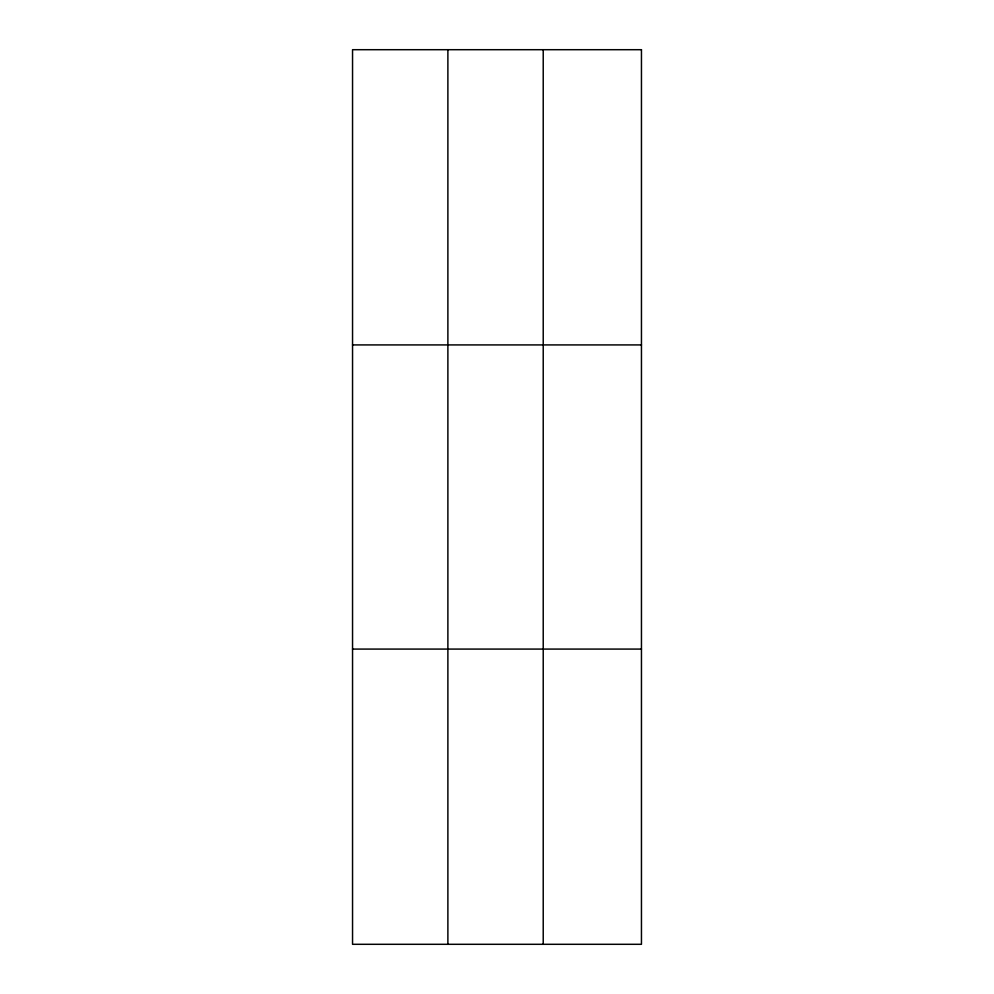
<?xml version="1.0" encoding="UTF-8"?>
<svg xmlns="http://www.w3.org/2000/svg" width="994" height="994" viewBox="0 0 994 994"><rect width="100%" height="100%" fill="white"/><g stroke="black" fill="none" stroke-linecap="round" stroke-linejoin="round"><path stroke-width="1.49" d="M447.884 944.3L447.884 49.7M543.221 944.3L543.221 49.7M352.547 344.918L641.453 344.918M352.547 649.082L641.453 649.082M641.453 49.7L641.453 944.3L352.547 944.3L352.547 49.7L641.453 49.7"/></g></svg>
